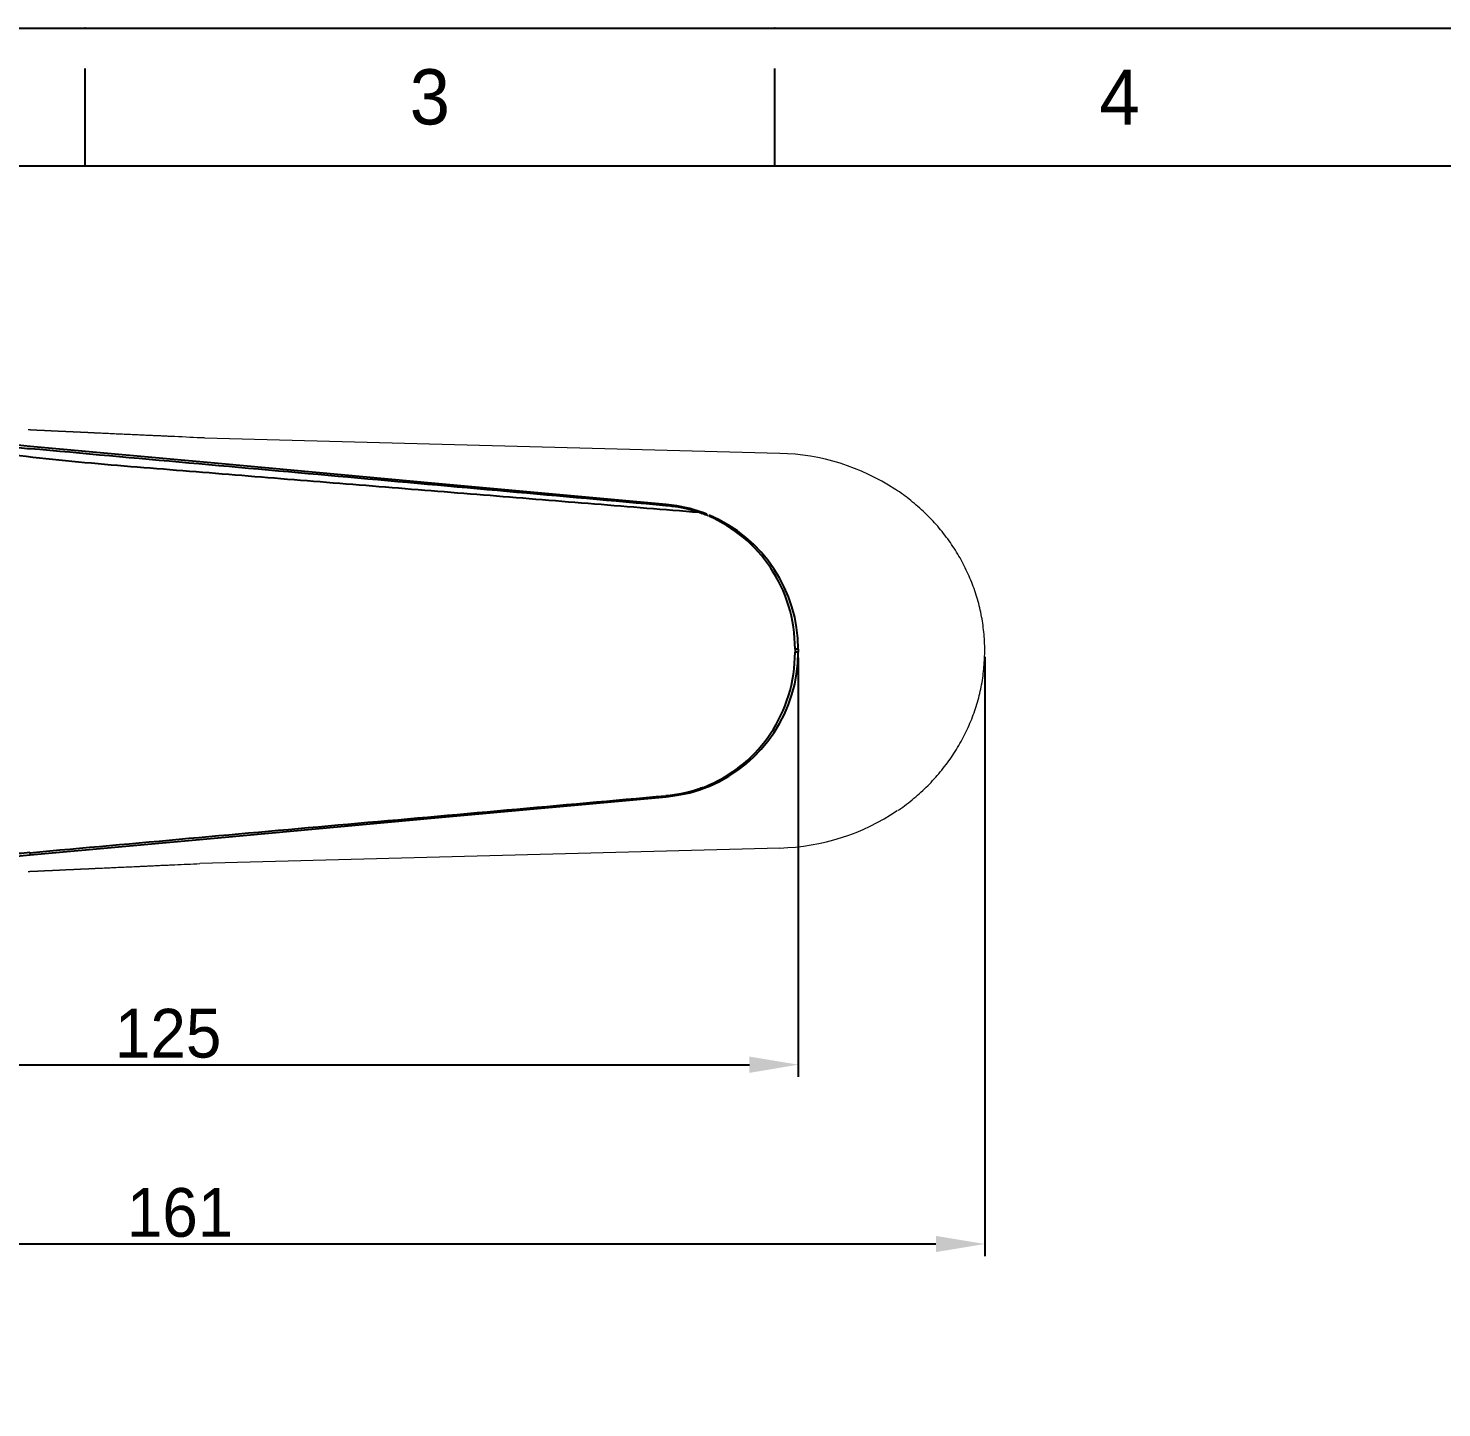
# Model space of a CAD drawing. Extents: x 8168 to 8762, y -18775 to -18355.
# Drawn here: x 8317.4 to 8462.3, y -18496.3 to -18354.9 of the extents above; entities that cross this region are included whole.
import ezdxf

# ---------------------------------------------------------------- set-up
doc = ezdxf.new("R2010")
doc.units = 0
doc.header["$MEASUREMENT"] = 0
doc.linetypes.add('HIDDEN2', pattern=[4.7625, 3.175, -1.5875])
doc.layers.get('0').update_dxf_attribs({"linetype": 'CONTINUOUS'})
doc.layers.get('DEFPOINTS').update_dxf_attribs({"linetype": 'CONTINUOUS'})
doc.layers.add('1', color=4, linetype='HIDDEN2')
doc.layers.add('DIM', color=2, linetype='CONTINUOUS')
doc.styles.get("Standard").update_dxf_attribs({"font": ''})
doc.styles.get('Standard').set_extended_font_data('Gulim')
doc.dimstyles.new('ISO-25', dxfattribs={"dimtxt": 2.5, "dimasz": 2.5, "dimexe": 1.25, "dimexo": 0.625, "dimtad": 1, "dimdec": 1, "dimdsep": 46, "dimtxsty": 'Standard', "dimcen": 2.5, "dimadec": 0, "dimazin": 0, "dimtfac": 1, "dimtdec": 1, "dimtmove": 0, "dimatfit": 3, "dimfxl": 1, "dimarcsym": 0})

# ---------------------------------------------------------------- blocks, each defined once
blk = doc.blocks.new('*D18')
at = {"layer": 'DEFPOINTS', "color": 0, "transparency": 16777216}
for p in [(8271.36, -18418.69, 0), (8396.36, -18418.78, 0), (8396.36, -18461.13)]:
    blk.add_point(p, dxfattribs=at)
at = {"layer": 'DIM', "color": 3, "lineweight": -2, "transparency": 16777216}
for p, q in [((8271.36, -18419.32), (8271.36, -18462.38)), ((8396.36, -18419.41), (8396.36, -18462.38)), ((8276.36, -18461.13), (8391.36, -18461.13))]:
    blk.add_line(p, q, dxfattribs=at)
at = {"layer": 'DIM', "color": 3, "transparency": 16777216}
for points in [[(8276.36, -18460.3), (8276.36, -18461.97), (8271.36, -18461.13)], [(8391.36, -18460.3), (8391.36, -18461.97), (8396.36, -18461.13)]]:
    blk.add_solid(points, dxfattribs=at)
at = {"layer": 'DIM', "color": 3, "transparency": 16777216, "insert": (8331.76, -18457.94), "char_height": 5, "attachment_point": 5}
blk.add_mtext('125', dxfattribs=at)
blk = doc.blocks.new('*D19')
at = {"layer": 'DEFPOINTS', "color": 0, "transparency": 16777216}
for p in [(8254.62, -18418.69, 0), (8415.48, -18418.69, 0), (8415.48, -18479.51)]:
    blk.add_point(p, dxfattribs=at)
at = {"layer": 'DIM', "color": 3, "lineweight": -2, "transparency": 16777216}
for p, q in [((8254.62, -18419.32), (8254.62, -18480.76)), ((8415.48, -18419.32), (8415.48, -18480.76)), ((8259.62, -18479.51), (8410.48, -18479.51))]:
    blk.add_line(p, q, dxfattribs=at)
at = {"layer": 'DIM', "color": 3, "transparency": 16777216}
for points in [[(8259.62, -18478.68), (8259.62, -18480.34), (8254.62, -18479.51)], [(8410.48, -18478.68), (8410.48, -18480.34), (8415.48, -18479.51)]]:
    blk.add_solid(points, dxfattribs=at)
at = {"layer": 'DIM', "color": 3, "transparency": 16777216, "insert": (8332.98, -18476.31), "char_height": 5, "attachment_point": 5}
blk.add_mtext('161', dxfattribs=at)

msp = doc.modelspace()

# ---------------------------------------------------------------- linework, layer by layer
for p, q in [((8323.24, -18369.03), (8323.24, -18359.03)), ((8393.95, -18369.03), (8393.95, -18359.03)), ((8747.48, -18369.03), (8181.82, -18369.03))]:
    msp.add_line(p, q)
at = {"color": 7, "linetype": 'Continuous'}
for p, q in [((8382.82, -18403.72, 0), (8382.8, -18403.83, 0)), ((8396.36, -18418.54, 0), (8396.03, -18418.53, 0)), ((8396.03, -18418.53, 0), (8396.03, -18418.85, 0)), ((8396.36, -18418.85, 0), (8396.03, -18418.85, 0)), ((8396.36, -18418.54, 0), (8396.36, -18418.85, 0)), ((8382.8, -18433.56, 0), (8382.82, -18433.67, 0)), ((8385.25, -18433.25, 0), (8386.33, -18432.92, 0)), ((8387.04, -18432.66, 0), (8387.27, -18432.57, 0)), ((8317.59, -18439.4, 0), (8317.62, -18439.63, 0)), ((8317.62, -18439.63, 0), (8317.62, -18439.63, 0))]:
    msp.add_line(p, q, dxfattribs=at)
msp.add_lwpolyline([(8167.68, -18354.89), (8761.62, -18354.89), (8761.62, -18774.89), (8167.68, -18774.89)], close=True)
at = {"color": 7, "linetype": 'Continuous', "elevation": 0}
for points in [[(8317.62, -18397.75), (8316.95, -18397.69), (8316.04, -18397.6)], [(8382.82, -18403.72), (8359.13, -18401.55), (8337.25, -18399.55), (8317.62, -18397.75)], [(8386.29, -18404.45), (8385.23, -18404.13), (8383.92, -18403.86), (8382.82, -18403.72)], [(8386.99, -18404.7), (8386.54, -18404.53), (8386.29, -18404.45)], [(8382.82, -18433.67), (8383.93, -18433.52), (8385.25, -18433.25)], [(8386.33, -18432.92), (8386.59, -18432.83), (8387.04, -18432.66)], [(8317.62, -18439.63), (8337.23, -18437.83), (8359.11, -18435.83), (8382.82, -18433.67)], [(8314.77, -18439.91), (8315.99, -18439.79), (8316.91, -18439.7), (8317.62, -18439.63)]]:
    msp.add_lwpolyline(points, dxfattribs=at)
at = {"color": 7, "linetype": 'Continuous'}
for centre, radius, start, end in [((8338.84, -18164.75, 0), 234.2, 264.2343, 264.7947), ((8381.36, -18418.83, 0), 15.09, 71.0672, 71.3092), ((8381.74, -18417.73, 0), 13.92, 69.9349, 71.0787), ((8382.1, -18416.73, 0), 12.87, 67.0144, 69.9339), ((8381.46, -18418.54, 0), 14.9, 0, 67.1746), ((8381.46, -18418.85, 0), 14.9, 292.9561, 0), ((8381.49, -18418.88, 0), 14.73, 275.0912, 288.8011), ((8381.87, -18420.01, 0), 13.55, 288.8157, 289.0438), ((8381.94, -18420.21, 0), 13.33, 289.0412, 290.2256), ((8382.11, -18420.65, 0), 12.87, 290.216, 293.1175), ((8381.46, -18419.15, 0), 14.5, 293.1269, 293.3608), ((8338.97, -18674.31, 0), 235.89, 95.1992, 95.7654)]:
    msp.add_arc(centre, radius, start, end, dxfattribs=at)
for points, knots in [([(8386.2, -18404.53, 0), (8382.62, -18404.25, 0), (8375.48, -18403.67, 0), (8364.76, -18402.8, 0), (8354.04, -18401.94, 0), (8345.11, -18401.22, 0), (8337.97, -18400.64, 0), (8330.82, -18400.06, 0), (8323.68, -18399.51, 0), (8316.55, -18398.74, 0), (8309.44, -18397.85, 0), (8304.12, -18397.04, 0), (8300.59, -18396.43, 0)], [0, 0, 0, 0, 0.125001, 0.250002, 0.375003, 0.500004, 0.562505, 0.625005, 0.750004, 0.812504, 0.875004, 1, 1, 1, 1]), ([(8382.8, -18403.83, 0), (8371.93, -18402.86, 0), (8350.2, -18400.92, 0), (8328.46, -18398.98, 0), (8317.59, -18397.99, 0)], [0, 0, 0, 0, 0.499986, 1, 1, 1, 1]), ([(8386.2, -18404.53, 0), (8385.92, -18404.44, 0), (8384.81, -18404.11, 0), (8383.67, -18403.9, 0), (8382.8, -18403.83, 0)], [0, 0, 0, 0, 0.247953, 1, 1, 1, 1]), ([(8386.29, -18404.45, 0), (8386.28, -18404.44, 0), (8386.24, -18404.48, 0), (8386.22, -18404.51, 0), (8386.21, -18404.54, 0)], [0, 0, 0, 0, 0.329773, 1, 1, 1, 1]), ([(8396.03, -18418.53, 0), (8396.03, -18417.02, 0), (8395.59, -18414.06, 0), (8393.71, -18410.11, 0), (8390.87, -18406.94, 0), (8388.47, -18405.46, 0), (8387.18, -18404.91, 0)], [0, 0, 0, 0, 0.264595, 0.514827, 0.755541, 1, 1, 1, 1]), ([(8387.21, -18432.46, 0), (8388.5, -18431.9, 0), (8390.9, -18430.42, 0), (8393.72, -18427.24, 0), (8395.59, -18423.3, 0), (8396.03, -18420.35, 0), (8396.03, -18418.85, 0)], [0, 0, 0, 0, 0.245706, 0.485792, 0.736447, 1, 1, 1, 1]), ([(8317.59, -18439.4, 0), (8328.46, -18438.41, 0), (8350.2, -18436.47, 0), (8371.93, -18434.53, 0), (8382.8, -18433.56, 0)], [0, 0, 0, 0, 0.500015, 1, 1, 1, 1]), ([(8386.24, -18432.83, 0), (8386.26, -18432.86, 0), (8386.28, -18432.89, 0), (8386.32, -18432.93, 0), (8386.33, -18432.92, 0)], [0, 0, 0, 0, 0.670731, 1, 1, 1, 1]), ([(8387.27, -18432.57, 0), (8387.25, -18432.57, 0), (8387.2, -18432.54, 0), (8387.18, -18432.51, 0), (8387.16, -18432.48, 0)], [0, 0, 0, 0, 0.347844, 1, 1, 1, 1])]:
    msp.add_open_spline(points, degree=3, knots=knots, dxfattribs=at)
for p in [(8323.24, -18354.89), (8393.95, -18354.89)]:
    msp.add_point(p)
at = {"layer": '1', "color": 7, "linetype": 'Continuous', "lineweight": 18}
for p, q in [((8335.49, -18396.89, 0), (8394.46, -18398.46, 0)), ((8394.46, -18438.92, 0), (8335.01, -18440.52, 0))]:
    msp.add_line(p, q, dxfattribs=at)
for centre, major_axis, start_param, end_param in [((8393.96, -18418.62, 0), (-21.45, 0.51), 4.123815, 4.711188), ((8393.96, -18418.77, 0), (-21.45, -0.51), 1.571998, 2.172645)]:
    msp.add_ellipse(centre, major_axis=major_axis, ratio=0.939404, start_param=start_param, end_param=end_param, dxfattribs=at)
for points in [[(8317.44, -18396.07, 0), (8317.43, -18396.07, 0), (8317.43, -18396.06, 0), (8317.42, -18396.06, 0)], [(8335.49, -18396.89, 0), (8334.48, -18396.85, 0), (8333.47, -18396.8, 0), (8332.45, -18396.75, 0)], [(8332.45, -18440.63, 0), (8333.3, -18440.59, 0), (8334.16, -18440.56, 0), (8335.01, -18440.52, 0)], [(8317.42, -18441.32, 0), (8317.43, -18441.32, 0), (8317.43, -18441.32, 0), (8317.44, -18441.32, 0)]]:
    msp.add_open_spline(points, degree=3, dxfattribs=at)
for points, knots in [([(8332.45, -18396.75, 0), (8332.36, -18396.75, 0), (8332.18, -18396.74, 0), (8331.91, -18396.73, 0), (8331.65, -18396.72, 0), (8331.39, -18396.71, 0), (8331.13, -18396.69, 0), (8330.88, -18396.68, 0), (8330.63, -18396.67, 0), (8330.39, -18396.66, 0), (8330.15, -18396.65, 0), (8329.92, -18396.64, 0), (8329.69, -18396.63, 0), (8329.46, -18396.62, 0), (8329.24, -18396.61, 0), (8329.02, -18396.6, 0), (8328.81, -18396.59, 0), (8328.44, -18396.57, 0), (8327.92, -18396.55, 0), (8327.25, -18396.52, 0), (8326.6, -18396.49, 0), (8325.96, -18396.46, 0), (8325.35, -18396.43, 0), (8324.92, -18396.41, 0), (8324.67, -18396.4, 0), (8324.6, -18396.4, 0), (8324.53, -18396.39, 0), (8324.46, -18396.39, 0), (8324.39, -18396.39, 0), (8324.32, -18396.38, 0), (8324.25, -18396.38, 0), (8324.18, -18396.38, 0), (8324.11, -18396.37, 0), (8324.04, -18396.37, 0), (8323.98, -18396.37, 0), (8323.91, -18396.36, 0), (8323.84, -18396.36, 0), (8323.77, -18396.36, 0), (8323.7, -18396.35, 0), (8323.63, -18396.35, 0), (8323.56, -18396.35, 0), (8323.5, -18396.34, 0), (8323.43, -18396.34, 0), (8323.36, -18396.34, 0), (8323.29, -18396.34, 0), (8323.23, -18396.33, 0), (8323.16, -18396.33, 0), (8323.09, -18396.33, 0), (8323.02, -18396.32, 0), (8322.96, -18396.32, 0), (8322.89, -18396.32, 0), (8322.82, -18396.31, 0), (8322.76, -18396.31, 0), (8322.69, -18396.31, 0), (8322.63, -18396.3, 0), (8322.56, -18396.3, 0), (8322.49, -18396.3, 0), (8322.43, -18396.3, 0), (8322.36, -18396.29, 0), (8322.3, -18396.29, 0), (8322.23, -18396.29, 0), (8322.17, -18396.28, 0), (8322.1, -18396.28, 0), (8322.04, -18396.28, 0), (8321.98, -18396.27, 0), (8321.91, -18396.27, 0), (8321.85, -18396.27, 0), (8321.78, -18396.27, 0), (8321.72, -18396.26, 0), (8321.66, -18396.26, 0), (8321.59, -18396.26, 0), (8321.53, -18396.25, 0), (8321.47, -18396.25, 0), (8321.4, -18396.25, 0), (8321.34, -18396.25, 0), (8321.28, -18396.24, 0), (8321.21, -18396.24, 0), (8321.15, -18396.24, 0), (8321.09, -18396.23, 0), (8321.03, -18396.23, 0), (8320.97, -18396.23, 0), (8320.9, -18396.23, 0), (8320.84, -18396.22, 0), (8320.78, -18396.22, 0), (8320.72, -18396.22, 0), (8320.66, -18396.21, 0), (8320.6, -18396.21, 0), (8320.54, -18396.21, 0), (8320.48, -18396.21, 0), (8320.42, -18396.2, 0), (8320.36, -18396.2, 0), (8320.3, -18396.2, 0), (8320.24, -18396.19, 0), (8320.18, -18396.19, 0), (8320.12, -18396.19, 0), (8320.06, -18396.19, 0), (8320, -18396.18, 0), (8319.94, -18396.18, 0), (8319.88, -18396.18, 0), (8319.82, -18396.18, 0), (8319.76, -18396.17, 0), (8319.7, -18396.17, 0), (8319.64, -18396.17, 0), (8319.59, -18396.16, 0), (8319.53, -18396.16, 0), (8319.47, -18396.16, 0), (8319.41, -18396.16, 0), (8319.35, -18396.15, 0), (8319.3, -18396.15, 0), (8319.24, -18396.15, 0), (8319.18, -18396.15, 0), (8319.13, -18396.14, 0), (8319.07, -18396.14, 0), (8319.01, -18396.14, 0), (8318.96, -18396.14, 0), (8318.9, -18396.13, 0), (8318.84, -18396.13, 0), (8318.79, -18396.13, 0), (8318.73, -18396.13, 0), (8318.67, -18396.12, 0), (8318.62, -18396.12, 0), (8318.56, -18396.12, 0), (8318.51, -18396.11, 0), (8318.45, -18396.11, 0), (8318.4, -18396.11, 0), (8318.34, -18396.11, 0), (8318.29, -18396.1, 0), (8318.23, -18396.1, 0), (8318.18, -18396.1, 0), (8318.13, -18396.1, 0), (8318.07, -18396.09, 0), (8318.02, -18396.09, 0), (8317.96, -18396.09, 0), (8317.91, -18396.09, 0), (8317.86, -18396.08, 0), (8317.8, -18396.08, 0), (8317.75, -18396.08, 0), (8317.7, -18396.08, 0), (8317.64, -18396.07, 0), (8317.59, -18396.07, 0), (8317.54, -18396.07, 0), (8317.49, -18396.07, 0), (8317.45, -18396.07, 0), (8317.44, -18396.07, 0)], [0, 0, 0, 0, 0.017248, 0.034225, 0.050932, 0.067369, 0.083536, 0.099434, 0.115063, 0.130423, 0.145514, 0.160336, 0.174891, 0.189178, 0.203198, 0.216952, 0.230438, 0.243659, 0.287165, 0.329671, 0.371196, 0.411762, 0.451389, 0.4901, 0.494683, 0.49926, 0.50383, 0.508393, 0.512949, 0.517498, 0.522041, 0.526577, 0.531107, 0.53563, 0.540146, 0.544656, 0.54916, 0.553657, 0.558148, 0.562632, 0.56711, 0.571582, 0.576048, 0.580508, 0.584962, 0.589409, 0.593851, 0.598287, 0.602717, 0.607141, 0.611559, 0.615972, 0.620378, 0.62478, 0.629175, 0.633565, 0.63795, 0.642328, 0.646702, 0.65107, 0.655433, 0.659791, 0.664143, 0.66849, 0.672832, 0.677169, 0.681501, 0.685828, 0.690151, 0.694468, 0.69878, 0.703088, 0.707391, 0.711689, 0.715982, 0.720271, 0.724556, 0.728836, 0.733111, 0.737382, 0.741649, 0.745912, 0.75017, 0.754425, 0.758675, 0.762921, 0.767163, 0.771401, 0.775635, 0.779865, 0.784092, 0.788315, 0.792534, 0.796749, 0.800961, 0.805169, 0.809374, 0.813576, 0.817774, 0.821969, 0.82616, 0.830348, 0.834534, 0.838716, 0.842895, 0.847071, 0.851244, 0.855414, 0.859582, 0.863746, 0.867908, 0.872067, 0.876224, 0.880378, 0.88453, 0.888679, 0.892826, 0.896971, 0.901113, 0.905253, 0.909391, 0.913527, 0.917661, 0.921793, 0.925923, 0.930051, 0.934177, 0.938302, 0.942425, 0.946546, 0.950666, 0.954784, 0.958901, 0.963016, 0.96713, 0.971242, 0.975354, 0.979464, 0.983573, 0.987681, 0.991789, 0.995895, 1, 1, 1, 1]), ([(8415.48, -18418.68, 0), (8415.48, -18418.35, 0), (8415.45, -18417.42, 0), (8415.3, -18415.88, 0), (8414.94, -18414.08, 0), (8414.41, -18412.32, 0), (8413.71, -18410.62, 0), (8412.85, -18408.97, 0), (8411.84, -18407.4, 0), (8410.67, -18405.92, 0), (8409.36, -18404.54, 0), (8407.91, -18403.29, 0), (8406.87, -18402.48, 0), (8406.29, -18402.14, 0), (8406.27, -18402.12, 0)], [0, 0, 0, 0, 0.04982, 0.142118, 0.234622, 0.327461, 0.42077, 0.514671, 0.609267, 0.704638, 0.800841, 0.897902, 0.995823, 1, 1, 1, 1]), ([(8406.57, -18435.06, 0), (8406.6, -18435.04, 0), (8407.18, -18434.68, 0), (8408.22, -18433.84, 0), (8409.66, -18432.56, 0), (8410.94, -18431.14, 0), (8412.09, -18429.63, 0), (8413.07, -18428.03, 0), (8413.9, -18426.36, 0), (8414.56, -18424.63, 0), (8415.05, -18422.86, 0), (8415.36, -18421.05, 0), (8415.46, -18419.66, 0), (8415.48, -18418.88, 0), (8415.48, -18418.71, 0)], [0, 0, 0, 0, 0.006066, 0.106318, 0.205699, 0.304192, 0.401809, 0.498591, 0.594608, 0.689953, 0.784741, 0.879106, 0.973194, 1, 1, 1, 1]), ([(8317.44, -18441.32, 0), (8317.45, -18441.32, 0), (8317.49, -18441.32, 0), (8317.54, -18441.32, 0), (8317.59, -18441.31, 0), (8317.64, -18441.31, 0), (8317.7, -18441.31, 0), (8317.75, -18441.31, 0), (8317.8, -18441.3, 0), (8317.86, -18441.3, 0), (8317.91, -18441.3, 0), (8317.96, -18441.3, 0), (8318.02, -18441.29, 0), (8318.07, -18441.29, 0), (8318.13, -18441.29, 0), (8318.18, -18441.29, 0), (8318.23, -18441.28, 0), (8318.29, -18441.28, 0), (8318.34, -18441.28, 0), (8318.4, -18441.28, 0), (8318.45, -18441.27, 0), (8318.51, -18441.27, 0), (8318.56, -18441.27, 0), (8318.62, -18441.27, 0), (8318.67, -18441.26, 0), (8318.73, -18441.26, 0), (8318.79, -18441.26, 0), (8318.84, -18441.26, 0), (8318.9, -18441.25, 0), (8318.96, -18441.25, 0), (8319.01, -18441.25, 0), (8319.07, -18441.25, 0), (8319.13, -18441.24, 0), (8319.18, -18441.24, 0), (8319.24, -18441.24, 0), (8319.3, -18441.24, 0), (8319.35, -18441.23, 0), (8319.41, -18441.23, 0), (8319.47, -18441.23, 0), (8319.53, -18441.22, 0), (8319.59, -18441.22, 0), (8319.64, -18441.22, 0), (8319.7, -18441.22, 0), (8319.76, -18441.21, 0), (8319.82, -18441.21, 0), (8319.88, -18441.21, 0), (8319.94, -18441.21, 0), (8320, -18441.2, 0), (8320.06, -18441.2, 0), (8320.12, -18441.2, 0), (8320.18, -18441.2, 0), (8320.24, -18441.19, 0), (8320.3, -18441.19, 0), (8320.36, -18441.19, 0), (8320.42, -18441.18, 0), (8320.48, -18441.18, 0), (8320.54, -18441.18, 0), (8320.6, -18441.18, 0), (8320.66, -18441.17, 0), (8320.72, -18441.17, 0), (8320.78, -18441.17, 0), (8320.84, -18441.16, 0), (8320.9, -18441.16, 0), (8320.97, -18441.16, 0), (8321.03, -18441.16, 0), (8321.09, -18441.15, 0), (8321.15, -18441.15, 0), (8321.21, -18441.15, 0), (8321.28, -18441.14, 0), (8321.34, -18441.14, 0), (8321.4, -18441.14, 0), (8321.47, -18441.14, 0), (8321.53, -18441.13, 0), (8321.59, -18441.13, 0), (8321.66, -18441.13, 0), (8321.72, -18441.12, 0), (8321.78, -18441.12, 0), (8321.85, -18441.12, 0), (8321.91, -18441.12, 0), (8321.98, -18441.11, 0), (8322.04, -18441.11, 0), (8322.1, -18441.11, 0), (8322.17, -18441.1, 0), (8322.23, -18441.1, 0), (8322.3, -18441.1, 0), (8322.36, -18441.09, 0), (8322.43, -18441.09, 0), (8322.49, -18441.09, 0), (8322.56, -18441.09, 0), (8322.63, -18441.08, 0), (8322.69, -18441.08, 0), (8322.76, -18441.08, 0), (8322.82, -18441.07, 0), (8322.89, -18441.07, 0), (8322.96, -18441.07, 0), (8323.02, -18441.06, 0), (8323.09, -18441.06, 0), (8323.16, -18441.06, 0), (8323.23, -18441.05, 0), (8323.29, -18441.05, 0), (8323.36, -18441.05, 0), (8323.43, -18441.05, 0), (8323.5, -18441.04, 0), (8323.56, -18441.04, 0), (8323.63, -18441.04, 0), (8323.7, -18441.03, 0), (8323.77, -18441.03, 0), (8323.84, -18441.03, 0), (8323.91, -18441.02, 0), (8323.98, -18441.02, 0), (8324.04, -18441.02, 0), (8324.11, -18441.01, 0), (8324.18, -18441.01, 0), (8324.25, -18441.01, 0), (8324.32, -18441, 0), (8324.39, -18441, 0), (8324.46, -18441, 0), (8324.53, -18440.99, 0), (8324.6, -18440.99, 0), (8324.67, -18440.99, 0), (8324.92, -18440.98, 0), (8325.35, -18440.96, 0), (8325.96, -18440.93, 0), (8326.6, -18440.9, 0), (8327.25, -18440.87, 0), (8327.92, -18440.84, 0), (8328.44, -18440.82, 0), (8328.81, -18440.8, 0), (8329.02, -18440.79, 0), (8329.24, -18440.78, 0), (8329.46, -18440.77, 0), (8329.69, -18440.76, 0), (8329.92, -18440.75, 0), (8330.15, -18440.74, 0), (8330.39, -18440.73, 0), (8330.63, -18440.72, 0), (8330.88, -18440.7, 0), (8331.13, -18440.69, 0), (8331.39, -18440.68, 0), (8331.65, -18440.67, 0), (8331.91, -18440.66, 0), (8332.18, -18440.65, 0), (8332.36, -18440.64, 0), (8332.45, -18440.63, 0)], [0, 0, 0, 0, 0.004105, 0.008211, 0.012319, 0.016427, 0.020536, 0.024646, 0.028758, 0.03287, 0.036984, 0.041099, 0.045216, 0.049334, 0.053454, 0.057575, 0.061698, 0.065823, 0.069949, 0.074077, 0.078207, 0.082339, 0.086473, 0.090609, 0.094747, 0.098887, 0.103029, 0.107174, 0.111321, 0.11547, 0.119622, 0.123776, 0.127933, 0.132092, 0.136254, 0.140418, 0.144586, 0.148756, 0.152929, 0.157105, 0.161284, 0.165466, 0.169652, 0.17384, 0.178031, 0.182226, 0.186424, 0.190626, 0.194831, 0.199039, 0.203251, 0.207466, 0.211685, 0.215908, 0.220135, 0.224365, 0.228599, 0.232837, 0.237079, 0.241325, 0.245575, 0.24983, 0.254088, 0.258351, 0.262618, 0.266889, 0.271164, 0.275444, 0.279729, 0.284018, 0.288311, 0.292609, 0.296912, 0.30122, 0.305532, 0.309849, 0.314172, 0.318499, 0.322831, 0.327168, 0.33151, 0.335857, 0.340209, 0.344567, 0.34893, 0.353298, 0.357672, 0.36205, 0.366435, 0.370825, 0.37522, 0.379622, 0.384028, 0.388441, 0.392859, 0.397283, 0.401713, 0.406149, 0.410591, 0.415038, 0.419492, 0.423952, 0.428418, 0.43289, 0.437368, 0.441852, 0.446343, 0.45084, 0.455344, 0.459854, 0.46437, 0.468893, 0.473423, 0.477959, 0.482502, 0.487051, 0.491607, 0.49617, 0.50074, 0.505317, 0.5099, 0.548611, 0.588238, 0.628804, 0.670329, 0.712835, 0.756341, 0.769562, 0.783048, 0.796802, 0.810822, 0.825109, 0.839664, 0.854486, 0.869577, 0.884937, 0.900566, 0.916464, 0.932631, 0.949068, 0.965775, 0.982752, 1, 1, 1, 1])]:
    msp.add_open_spline(points, degree=3, knots=knots, dxfattribs=at)

# ---------------------------------------------------------------- texts
at = {"char_height": 5.66, "attachment_point": 5}
for s, insert in [('3', (8358.59, -18361.96)), ('4', (8429.3, -18361.96))]:
    msp.add_mtext_dynamic_manual_height_columns(s, width=50, gutter_width=12.5, heights=[0], dxfattribs=dict(at, insert=insert))

# ---------------------------------------------------------------- dimensions: what is measured, and where the dimension line sits
at = {"layer": 'DIM', "color": 7}
dim = msp.add_linear_dim(base=(8415.48, -18479.51), p1=(8254.62, -18418.69, 0), p2=(8415.48, -18418.69, 0), text='161', dimstyle='ISO-25', override={"dimtxt": 5, "dimasz": 5, "dimcen": 5, "dimclrd": 3, "dimclre": 3, "dimclrt": 3, "dimfxl": 1.25}, dxfattribs=at)
dim.commit()
dim.dimension.update_dxf_attribs({"geometry": '*D19', "text_midpoint": (8332.98, -18479.51), "dimtype": 160})
dim = msp.add_linear_dim(base=(8396.36, -18461.13), p1=(8271.36, -18418.69, 0), p2=(8396.36, -18418.78, 0), dimstyle='ISO-25', override={"dimtxt": 5, "dimasz": 5, "dimcen": 5, "dimclrd": 3, "dimclre": 3, "dimclrt": 3, "dimfxl": 1.25}, dxfattribs=at)
dim.commit()
dim.dimension.update_dxf_attribs({"geometry": '*D18', "text_midpoint": (8331.76, -18461.13), "dimtype": 160})

doc.saveas('drawing.dxf')
